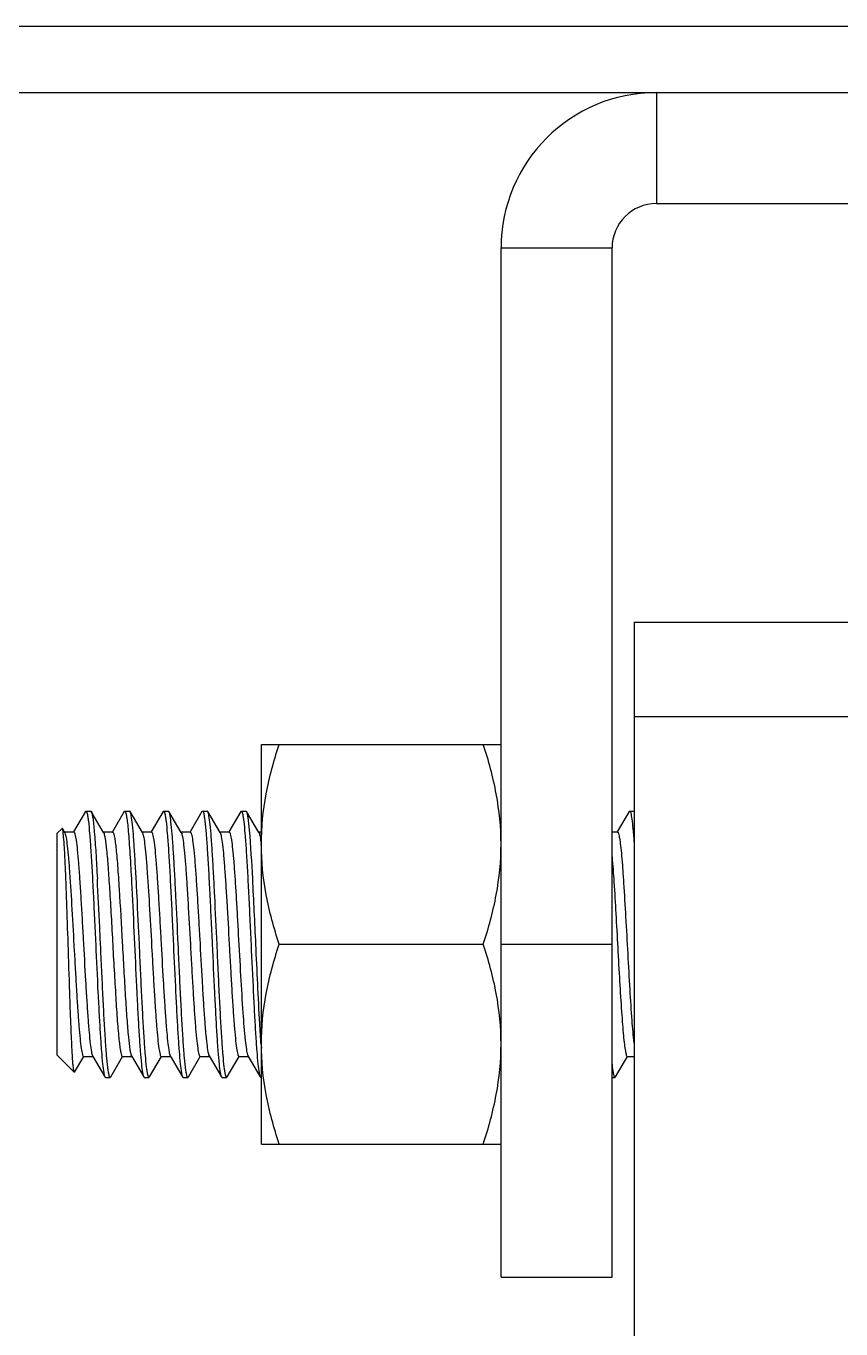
# Model space of a CAD drawing. Extents: x -1396510 to 1250330, y -1892470 to 1623980.
# Drawn here: x -1160622.6 to -1160447.9, y -61603.1 to -61323.8 of the extents above; entities that cross this region are included whole.
import ezdxf

# ---------------------------------------------------------------- set-up
doc = ezdxf.new("R2010")
doc.units = 0
doc.header["$LTSCALE"] = 1000
doc.header["$MEASUREMENT"] = 0
doc.layers.add('BZ', color=2, linetype='Continuous')

msp = doc.modelspace()

# ---------------------------------------------------------------- linework, layer by layer
at = {"linetype": 'Continuous'}
for p, q in [((-1161138.15, -61323.8), (-1159665.38, -61323.8)), ((-1161138.15, -61338.05), (-1159665.38, -61338.05)), ((-1160487.44, -61338.05), (-1160487.44, -61361.85)), ((-1160487.44, -61338.05), (-1160316.09, -61338.05)), ((-1160487.44, -61361.85), (-1160444.08, -61361.85)), ((-1160520.76, -61592.01), (-1160520.76, -61371.37)), ((-1160520.76, -61371.37), (-1160496.96, -61371.37)), ((-1160496.96, -61592.01), (-1160496.96, -61371.37)), ((-1160492.2, -61451.6), (-1160492.2, -61635.05)), ((-1160492.2, -61451.6), (-1160430.32, -61451.6)), ((-1160492.2, -61471.82), (-1160430.32, -61471.82)), ((-1160572.16, -61563.45), (-1160572.16, -61477.79)), ((-1160572.16, -61477.79), (-1160520.76, -61477.79)), ((-1160609.9, -61492.15), (-1160612.45, -61496.55)), ((-1160609.79, -61492.06), (-1160608.75, -61492.06)), ((-1160608.75, -61492.06), (-1160608.65, -61492.15)), ((-1160606.01, -61496.69), (-1160608.65, -61492.15)), ((-1160601.57, -61492.15), (-1160604.12, -61496.55)), ((-1160601.57, -61492.15), (-1160601.46, -61492.06)), ((-1160601.46, -61492.06), (-1160600.42, -61492.06)), ((-1160600.32, -61492.15), (-1160600.42, -61492.06)), ((-1160597.69, -61496.69), (-1160600.32, -61492.15)), ((-1160593.24, -61492.15), (-1160595.79, -61496.55)), ((-1160593.24, -61492.15), (-1160593.13, -61492.06)), ((-1160593.13, -61492.06), (-1160592.09, -61492.06)), ((-1160591.99, -61492.15), (-1160592.09, -61492.06)), ((-1160589.36, -61496.69), (-1160591.99, -61492.15)), ((-1160584.91, -61492.15), (-1160587.46, -61496.55)), ((-1160584.91, -61492.15), (-1160584.8, -61492.06)), ((-1160584.8, -61492.06), (-1160583.76, -61492.06)), ((-1160583.66, -61492.15), (-1160583.76, -61492.06)), ((-1160581.03, -61496.69), (-1160583.66, -61492.15)), ((-1160576.58, -61492.15), (-1160579.13, -61496.55)), ((-1160576.58, -61492.15), (-1160576.47, -61492.06)), ((-1160576.47, -61492.06), (-1160575.43, -61492.06)), ((-1160575.33, -61492.15), (-1160575.43, -61492.06)), ((-1160572.7, -61496.69), (-1160575.33, -61492.15)), ((-1160493.29, -61492.15), (-1160495.84, -61496.55)), ((-1160493.29, -61492.15), (-1160493.18, -61492.06)), ((-1160493.18, -61492.06), (-1160492.2, -61492.06)), ((-1160615.95, -61496.82), (-1160614.93, -61495.79)), ((-1160615.95, -61544.42), (-1160615.95, -61496.82)), ((-1160614.85, -61495.82), (-1160614.93, -61495.79)), ((-1160614.34, -61496.69), (-1160614.85, -61495.82)), ((-1160612.4, -61496.58), (-1160614.41, -61496.58)), ((-1160614.34, -61496.69), (-1160614.31, -61496.76)), ((-1160604.07, -61496.58), (-1160606.08, -61496.58)), ((-1160595.74, -61496.58), (-1160597.75, -61496.58)), ((-1160597.69, -61496.69), (-1160597.65, -61496.77)), ((-1160587.42, -61496.58), (-1160589.42, -61496.58)), ((-1160579.09, -61496.58), (-1160581.09, -61496.58)), ((-1160572.16, -61496.58), (-1160572.76, -61496.58)), ((-1160495.79, -61496.58), (-1160496.96, -61496.58)), ((-1160568.34, -61520.62), (-1160524.58, -61520.62)), ((-1160520.76, -61520.62), (-1160496.96, -61520.62)), ((-1160615.95, -61544.42), (-1160612.29, -61548.08)), ((-1160612.22, -61548.06), (-1160610.26, -61544.68)), ((-1160610.31, -61544.66), (-1160608.3, -61544.66)), ((-1160608.37, -61544.55), (-1160605.73, -61549.08)), ((-1160604.48, -61549.08), (-1160601.93, -61544.68)), ((-1160601.98, -61544.66), (-1160599.97, -61544.66)), ((-1160600.04, -61544.55), (-1160597.41, -61549.08)), ((-1160596.15, -61549.08), (-1160593.6, -61544.68)), ((-1160593.65, -61544.66), (-1160591.64, -61544.66)), ((-1160591.71, -61544.55), (-1160589.08, -61549.08)), ((-1160587.82, -61549.08), (-1160585.27, -61544.68)), ((-1160585.32, -61544.66), (-1160583.31, -61544.66)), ((-1160583.38, -61544.55), (-1160580.75, -61549.08)), ((-1160579.49, -61549.08), (-1160576.94, -61544.68)), ((-1160576.99, -61544.66), (-1160574.98, -61544.66)), ((-1160575.05, -61544.55), (-1160572.42, -61549.08)), ((-1160496.2, -61549.08), (-1160493.65, -61544.68)), ((-1160493.69, -61544.66), (-1160492.2, -61544.66)), ((-1160612.22, -61548.06), (-1160612.29, -61548.08)), ((-1160605.73, -61549.08), (-1160605.63, -61549.18)), ((-1160605.63, -61549.18), (-1160604.59, -61549.18)), ((-1160604.48, -61549.08), (-1160604.59, -61549.18)), ((-1160597.41, -61549.08), (-1160597.3, -61549.18)), ((-1160597.3, -61549.18), (-1160596.26, -61549.18)), ((-1160596.15, -61549.08), (-1160596.26, -61549.18)), ((-1160589.08, -61549.08), (-1160588.97, -61549.18)), ((-1160588.97, -61549.18), (-1160587.93, -61549.18)), ((-1160587.82, -61549.08), (-1160587.93, -61549.18)), ((-1160580.75, -61549.08), (-1160580.64, -61549.18)), ((-1160580.64, -61549.18), (-1160579.6, -61549.18)), ((-1160579.49, -61549.08), (-1160579.6, -61549.18)), ((-1160572.42, -61549.08), (-1160572.31, -61549.18)), ((-1160572.31, -61549.18), (-1160572.16, -61549.18)), ((-1160496.96, -61549.18), (-1160496.3, -61549.18)), ((-1160496.2, -61549.08), (-1160496.3, -61549.18)), ((-1160572.16, -61563.45), (-1160520.76, -61563.45)), ((-1160520.76, -61592.01), (-1160496.96, -61592.01))]:
    msp.add_line(p, q, dxfattribs=at)
for centre, radius, start, end in [((-1160487.44, -61371.37), 33.32, 90, 180), ((-1160487.44, -61371.37), 9.52, 90, 180), ((-1160621.04, -61505.14), 49.2, 6.5856, 7.0558), ((-1160359.17, -61527.1), 213.57, 184.0317, 184.2452)]:
    msp.add_arc(centre, radius, start, end, dxfattribs=at)
for points, knots in [([(-1160572.16, -61499.2), (-1160572.16, -61495.58), (-1160571.43, -61488.29), (-1160569.49, -61481.25), (-1160568.34, -61477.79)], [0, 0, 0, 0, 0.498127, 1, 1, 1, 1]), ([(-1160520.76, -61499.2), (-1160520.76, -61495.58), (-1160521.5, -61488.29), (-1160523.43, -61481.25), (-1160524.58, -61477.79)], [0, 0, 0, 0, 0.498127, 1, 1, 1, 1]), ([(-1160609.9, -61492.15), (-1160609.88, -61492.13), (-1160609.86, -61492.09), (-1160609.81, -61492.06), (-1160609.79, -61492.06)], [0, 0, 0, 0, 0.600347, 1, 1, 1, 1]), ([(-1160609.79, -61492.06), (-1160609.73, -61492.06), (-1160609.61, -61492.29), (-1160609.51, -61492.68), (-1160609.38, -61493.38), (-1160609.2, -61494.79), (-1160608.98, -61497.18), (-1160608.73, -61500.68), (-1160608.47, -61504.95), (-1160608.22, -61509.83), (-1160607.97, -61515.12), (-1160607.8, -61518.76), (-1160607.71, -61520.62)], [0, 0, 0, 0, 0.006583, 0.021596, 0.04574, 0.078937, 0.171322, 0.29539, 0.446449, 0.618734, 0.805649, 1, 1, 1, 1]), ([(-1160608.65, -61492.15), (-1160608.56, -61492.3), (-1160608.45, -61492.78), (-1160608.29, -61493.68), (-1160608.14, -61494.98), (-1160607.91, -61497.46), (-1160607.64, -61501.37), (-1160607.45, -61504.71), (-1160607.35, -61506.57)], [0, 0, 0, 0, 0.035621, 0.099129, 0.190113, 0.307384, 0.613602, 1, 1, 1, 1]), ([(-1160601.46, -61492.06), (-1160601.36, -61492.06), (-1160601.22, -61492.52), (-1160601.08, -61493.16), (-1160600.91, -61494.44), (-1160600.74, -61496.09), (-1160600.57, -61498.2), (-1160600.33, -61501.73), (-1160600.17, -61504.57), (-1160600.06, -61506.57)], [0, 0, 0, 0, 0.02082, 0.072926, 0.15731, 0.272819, 0.417532, 0.58899, 1, 1, 1, 1]), ([(-1160598.34, -61520.62), (-1160598.5, -61517.15), (-1160598.73, -61512.1), (-1160599.07, -61505.65), (-1160599.31, -61501.47), (-1160599.55, -61497.96), (-1160599.77, -61495.22), (-1160600.03, -61493.39), (-1160600.16, -61492.43), (-1160600.32, -61492.15)], [0, 0, 0, 0, 0.364472, 0.530917, 0.679031, 0.803711, 0.900704, 0.96676, 1, 1, 1, 1]), ([(-1160593.13, -61492.06), (-1160593.07, -61492.06), (-1160592.95, -61492.29), (-1160592.85, -61492.68), (-1160592.72, -61493.38), (-1160592.54, -61494.79), (-1160592.32, -61497.18), (-1160592.07, -61500.68), (-1160591.82, -61504.95), (-1160591.56, -61509.83), (-1160591.31, -61515.12), (-1160591.14, -61518.76), (-1160591.05, -61520.62)], [0, 0, 0, 0, 0.0066, 0.021624, 0.045784, 0.078988, 0.171383, 0.295458, 0.446514, 0.618788, 0.805671, 1, 1, 1, 1]), ([(-1160590.01, -61520.62), (-1160590.17, -61517.15), (-1160590.4, -61512.1), (-1160590.74, -61505.65), (-1160590.98, -61501.47), (-1160591.22, -61497.96), (-1160591.44, -61495.22), (-1160591.7, -61493.39), (-1160591.83, -61492.43), (-1160591.99, -61492.15)], [0, 0, 0, 0, 0.36446, 0.530904, 0.679021, 0.80371, 0.900707, 0.96676, 1, 1, 1, 1]), ([(-1160584.8, -61492.06), (-1160584.74, -61492.06), (-1160584.62, -61492.29), (-1160584.52, -61492.68), (-1160584.39, -61493.38), (-1160584.21, -61494.79), (-1160583.99, -61497.18), (-1160583.74, -61500.68), (-1160583.49, -61504.95), (-1160583.23, -61509.83), (-1160582.98, -61515.12), (-1160582.81, -61518.76), (-1160582.72, -61520.62)], [0, 0, 0, 0, 0.006594, 0.021614, 0.045769, 0.07897, 0.171367, 0.29544, 0.446493, 0.618769, 0.805664, 1, 1, 1, 1]), ([(-1160581.68, -61520.62), (-1160581.84, -61517.15), (-1160582.07, -61512.1), (-1160582.41, -61505.65), (-1160582.65, -61501.47), (-1160582.89, -61497.96), (-1160583.11, -61495.22), (-1160583.37, -61493.39), (-1160583.5, -61492.43), (-1160583.66, -61492.15)], [0, 0, 0, 0, 0.364463, 0.530902, 0.679011, 0.803698, 0.9007, 0.966759, 1, 1, 1, 1]), ([(-1160576.47, -61492.06), (-1160576.41, -61492.06), (-1160576.29, -61492.29), (-1160576.19, -61492.68), (-1160576.06, -61493.38), (-1160575.88, -61494.79), (-1160575.66, -61497.18), (-1160575.41, -61500.68), (-1160575.16, -61504.96), (-1160574.9, -61509.83), (-1160574.65, -61515.12), (-1160574.48, -61518.76), (-1160574.39, -61520.62)], [0, 0, 0, 0, 0.006603, 0.021633, 0.045795, 0.079003, 0.171407, 0.295486, 0.44654, 0.6188, 0.805674, 1, 1, 1, 1]), ([(-1160574.71, -61496.16), (-1160574.8, -61495.25), (-1160574.91, -61494.05), (-1160575.14, -61492.73), (-1160575.25, -61492.29), (-1160575.33, -61492.15)], [0, 0, 0, 0, 0.675167, 0.882196, 1, 1, 1, 1]), ([(-1160493.18, -61492.06), (-1160493.13, -61492.06), (-1160493.02, -61492.23), (-1160492.87, -61492.77), (-1160492.67, -61494.03), (-1160492.46, -61496.06), (-1160492.33, -61497.7), (-1160492.26, -61498.64)], [0, 0, 0, 0, 0.023433, 0.074205, 0.266784, 0.578251, 1, 1, 1, 1]), ([(-1160613.61, -61520.62), (-1160613.7, -61517.56), (-1160613.85, -61513.11), (-1160614.06, -61507.43), (-1160614.2, -61503.78), (-1160614.36, -61500.73), (-1160614.49, -61498.37), (-1160614.68, -61496.84), (-1160614.73, -61496.03), (-1160614.85, -61495.82)], [0, 0, 0, 0, 0.3696, 0.537398, 0.686149, 0.810674, 0.90658, 0.970411, 1, 1, 1, 1]), ([(-1160614.31, -61496.76), (-1160614.17, -61497.07), (-1160614.01, -61498), (-1160613.76, -61499.76), (-1160613.53, -61502.28), (-1160613.18, -61506.82), (-1160612.78, -61513.5), (-1160612.39, -61520.6), (-1160612.06, -61526.49), (-1160611.82, -61530.71), (-1160611.57, -61534.56), (-1160611.33, -61537.92), (-1160611.09, -61540.67), (-1160610.86, -61542.69), (-1160610.64, -61543.95), (-1160610.48, -61544.49), (-1160610.36, -61544.66), (-1160610.31, -61544.66)], [0, 0, 0, 0, 0.020893, 0.05836, 0.11127, 0.177808, 0.342025, 0.528042, 0.621091, 0.709765, 0.790926, 0.861712, 0.919633, 0.962682, 0.989453, 0.996584, 1, 1, 1, 1]), ([(-1160612.4, -61496.58), (-1160612.35, -61496.58), (-1160612.23, -61496.75), (-1160612.06, -61497.3), (-1160611.84, -61498.58), (-1160611.61, -61500.63), (-1160611.37, -61503.43), (-1160611.13, -61506.84), (-1160610.88, -61510.75), (-1160610.63, -61515.02), (-1160610.3, -61520.97), (-1160609.98, -61526.86), (-1160609.64, -61532.49), (-1160609.4, -61536.17), (-1160609.15, -61539.28), (-1160608.92, -61541.74), (-1160608.67, -61543.4), (-1160608.52, -61544.29), (-1160608.37, -61544.55)], [0, 0, 0, 0, 0.003454, 0.010694, 0.037891, 0.081614, 0.140406, 0.212191, 0.294398, 0.384074, 0.47799, 0.664972, 0.751304, 0.82865, 0.894235, 0.945722, 0.981321, 1, 1, 1, 1]), ([(-1160606.01, -61496.69), (-1160605.94, -61496.83), (-1160605.82, -61497.24), (-1160605.58, -61498.49), (-1160605.33, -61500.84), (-1160605.02, -61504.47), (-1160604.84, -61507.25), (-1160604.74, -61508.8)], [0, 0, 0, 0, 0.038874, 0.104591, 0.314253, 0.618407, 1, 1, 1, 1]), ([(-1160604.07, -61496.58), (-1160603.98, -61496.58), (-1160603.83, -61496.95), (-1160603.69, -61497.52), (-1160603.52, -61498.58), (-1160603.36, -61499.97), (-1160603.18, -61501.75), (-1160602.94, -61504.72), (-1160602.78, -61507.11), (-1160602.67, -61508.8)], [0, 0, 0, 0, 0.022094, 0.074573, 0.159008, 0.274402, 0.418843, 0.589945, 1, 1, 1, 1]), ([(-1160597.65, -61496.77), (-1160597.51, -61497.08), (-1160597.35, -61498.02), (-1160597.1, -61499.79), (-1160596.87, -61502.31), (-1160596.52, -61506.85), (-1160596.12, -61513.53), (-1160595.73, -61520.63), (-1160595.4, -61526.52), (-1160595.16, -61530.73), (-1160594.91, -61534.58), (-1160594.67, -61537.93), (-1160594.43, -61540.68), (-1160594.2, -61542.7), (-1160593.98, -61543.95), (-1160593.82, -61544.49), (-1160593.7, -61544.66), (-1160593.65, -61544.66)], [0, 0, 0, 0, 0.02111, 0.058758, 0.111806, 0.178436, 0.342705, 0.528627, 0.621592, 0.710167, 0.791227, 0.861916, 0.919753, 0.962737, 0.989468, 0.996586, 1, 1, 1, 1]), ([(-1160595.74, -61496.58), (-1160595.69, -61496.58), (-1160595.57, -61496.75), (-1160595.4, -61497.3), (-1160595.18, -61498.58), (-1160594.95, -61500.63), (-1160594.71, -61503.43), (-1160594.47, -61506.84), (-1160594.22, -61510.75), (-1160593.97, -61515.02), (-1160593.64, -61520.97), (-1160593.32, -61526.86), (-1160592.98, -61532.49), (-1160592.74, -61536.17), (-1160592.49, -61539.28), (-1160592.26, -61541.74), (-1160592.01, -61543.4), (-1160591.86, -61544.29), (-1160591.71, -61544.55)], [0, 0, 0, 0, 0.003454, 0.010693, 0.037889, 0.081612, 0.140405, 0.212191, 0.2944, 0.384076, 0.47799, 0.664973, 0.751306, 0.828653, 0.894238, 0.945724, 0.981321, 1, 1, 1, 1]), ([(-1160589.36, -61496.69), (-1160589.21, -61496.95), (-1160589.05, -61497.83), (-1160588.8, -61499.5), (-1160588.57, -61501.95), (-1160588.32, -61505.07), (-1160588.08, -61508.74), (-1160587.74, -61514.37), (-1160587.42, -61520.27), (-1160587.09, -61526.22), (-1160586.84, -61530.48), (-1160586.6, -61534.4), (-1160586.35, -61537.8), (-1160586.11, -61540.6), (-1160585.88, -61542.66), (-1160585.66, -61543.93), (-1160585.49, -61544.48), (-1160585.37, -61544.66), (-1160585.32, -61544.66)], [0, 0, 0, 0, 0.018679, 0.054277, 0.105763, 0.171349, 0.248695, 0.335028, 0.52201, 0.615925, 0.705601, 0.78781, 0.859595, 0.918387, 0.96211, 0.989306, 0.996547, 1, 1, 1, 1]), ([(-1160587.42, -61496.58), (-1160587.36, -61496.58), (-1160587.24, -61496.75), (-1160587.07, -61497.3), (-1160586.85, -61498.58), (-1160586.63, -61500.63), (-1160586.38, -61503.43), (-1160586.14, -61506.84), (-1160585.89, -61510.75), (-1160585.64, -61515.02), (-1160585.31, -61520.97), (-1160584.99, -61526.86), (-1160584.65, -61532.49), (-1160584.41, -61536.17), (-1160584.16, -61539.28), (-1160583.93, -61541.74), (-1160583.68, -61543.4), (-1160583.53, -61544.29), (-1160583.38, -61544.55)], [0, 0, 0, 0, 0.003455, 0.010694, 0.037891, 0.081614, 0.140407, 0.212191, 0.294399, 0.384074, 0.47799, 0.664972, 0.751304, 0.82865, 0.894234, 0.945721, 0.98132, 1, 1, 1, 1]), ([(-1160581.03, -61496.69), (-1160580.88, -61496.95), (-1160580.72, -61497.83), (-1160580.47, -61499.5), (-1160580.24, -61501.95), (-1160580, -61505.07), (-1160579.75, -61508.74), (-1160579.41, -61514.37), (-1160579.09, -61520.27), (-1160578.76, -61526.22), (-1160578.51, -61530.48), (-1160578.27, -61534.4), (-1160578.02, -61537.8), (-1160577.78, -61540.6), (-1160577.55, -61542.66), (-1160577.33, -61543.93), (-1160577.16, -61544.48), (-1160577.04, -61544.66), (-1160576.99, -61544.66)], [0, 0, 0, 0, 0.018679, 0.054277, 0.105762, 0.171346, 0.248693, 0.335026, 0.522009, 0.615924, 0.705599, 0.787807, 0.859593, 0.918387, 0.962111, 0.989308, 0.996544, 1, 1, 1, 1]), ([(-1160579.09, -61496.58), (-1160579.03, -61496.58), (-1160578.91, -61496.74), (-1160578.75, -61497.27), (-1160578.54, -61498.48), (-1160578.31, -61500.44), (-1160578.08, -61503.12), (-1160577.84, -61506.39), (-1160577.6, -61510.15), (-1160577.36, -61514.27), (-1160577.03, -61520.07), (-1160576.65, -61527.11), (-1160576.19, -61534.66), (-1160575.81, -61539.91), (-1160575.44, -61542.9), (-1160575.27, -61543.94), (-1160575.15, -61544.31)], [0, 0, 0, 0, 0.003355, 0.010303, 0.036372, 0.078307, 0.134788, 0.203918, 0.283344, 0.37035, 0.461954, 0.646337, 0.811415, 0.934785, 0.975365, 1, 1, 1, 1]), ([(-1160573.35, -61520.62), (-1160573.57, -61515.94), (-1160573.96, -61507.78), (-1160574.4, -61499.62), (-1160574.71, -61496.16)], [0, 0, 0, 0, 0.574041, 1, 1, 1, 1]), ([(-1160572.7, -61496.69), (-1160572.55, -61496.94), (-1160572.41, -61497.76), (-1160572.28, -61498.56), (-1160572.21, -61499.09)], [0, 0, 0, 0, 0.34613, 1, 1, 1, 1]), ([(-1160495.79, -61496.58), (-1160495.66, -61496.58), (-1160495.49, -61497.19), (-1160495.31, -61498.03), (-1160495.1, -61499.7), (-1160494.89, -61501.83), (-1160494.68, -61504.51), (-1160494.38, -61508.88), (-1160494.02, -61514.98), (-1160493.6, -61522.59), (-1160493.19, -61530), (-1160492.78, -61536.38), (-1160492.47, -61540.2), (-1160492.28, -61541.81)], [0, 0, 0, 0, 0.008705, 0.03076, 0.066303, 0.114489, 0.174044, 0.243362, 0.403545, 0.577701, 0.746959, 0.892979, 1, 1, 1, 1]), ([(-1160568.34, -61520.62), (-1160569.49, -61517.15), (-1160571.43, -61510.12), (-1160572.16, -61502.83), (-1160572.16, -61499.2)], [0, 0, 0, 0, 0.501873, 1, 1, 1, 1]), ([(-1160524.58, -61520.62), (-1160523.43, -61517.15), (-1160521.5, -61510.12), (-1160520.76, -61502.83), (-1160520.76, -61499.2)], [0, 0, 0, 0, 0.501873, 1, 1, 1, 1]), ([(-1160496.96, -61501.88), (-1160496.8, -61503.7), (-1160496.51, -61507.75), (-1160496.13, -61514.24), (-1160495.74, -61521.33), (-1160495.35, -61528.35), (-1160495.01, -61533.86), (-1160494.73, -61537.73), (-1160494.53, -61540.09), (-1160494.34, -61541.95), (-1160494.14, -61543.4), (-1160493.97, -61544.13), (-1160493.81, -61544.66), (-1160493.69, -61544.66)], [0, 0, 0, 0, 0.127151, 0.283355, 0.453969, 0.622983, 0.774537, 0.839225, 0.894435, 0.938886, 0.971571, 0.991847, 1, 1, 1, 1]), ([(-1160606.67, -61520.62), (-1160606.73, -61519.4), (-1160606.94, -61514.72), (-1160607.17, -61510.03), (-1160607.35, -61506.57)], [0, 0, 0, 0, 0.260591, 1, 1, 1, 1]), ([(-1160600.06, -61506.57), (-1160600, -61507.67), (-1160599.76, -61512.35), (-1160599.55, -61517.04), (-1160599.38, -61520.62)], [0, 0, 0, 0, 0.235201, 1, 1, 1, 1]), ([(-1160604.74, -61508.8), (-1160604.62, -61510.73), (-1160604.38, -61514.72), (-1160604.05, -61520.78), (-1160603.72, -61526.83), (-1160603.38, -61532.46), (-1160603.1, -61536.72), (-1160602.86, -61539.62), (-1160602.68, -61541.35), (-1160602.52, -61542.71), (-1160602.35, -61543.75), (-1160602.22, -61544.3), (-1160602.07, -61544.66), (-1160601.98, -61544.66)], [0, 0, 0, 0, 0.161009, 0.33328, 0.50525, 0.665324, 0.802738, 0.859991, 0.90829, 0.946845, 0.975049, 0.992588, 1, 1, 1, 1]), ([(-1160602.67, -61508.8), (-1160602.43, -61512.6), (-1160602.11, -61518.38), (-1160601.69, -61526.03), (-1160601.37, -61531.5), (-1160601.06, -61536.31), (-1160600.75, -61540.15), (-1160600.49, -61542.64), (-1160600.24, -61543.96), (-1160600.12, -61544.4), (-1160600.04, -61544.55)], [0, 0, 0, 0, 0.318814, 0.484317, 0.640354, 0.777365, 0.886976, 0.962559, 0.986162, 1, 1, 1, 1]), ([(-1160612.29, -61548.08), (-1160612.34, -61548.03), (-1160612.38, -61547.79), (-1160612.47, -61547.35), (-1160612.54, -61546.63), (-1160612.66, -61545.23), (-1160612.79, -61542.91), (-1160612.95, -61539.53), (-1160613.11, -61535.44), (-1160613.34, -61529.06), (-1160613.5, -61524.06), (-1160613.61, -61520.62)], [0, 0, 0, 0, 0.008055, 0.024934, 0.050728, 0.085258, 0.179339, 0.303876, 0.454308, 0.624977, 1, 1, 1, 1]), ([(-1160607.71, -61520.62), (-1160607.55, -61524.08), (-1160607.32, -61529.13), (-1160606.98, -61535.59), (-1160606.75, -61539.77), (-1160606.5, -61543.27), (-1160606.28, -61546.02), (-1160606.03, -61547.84), (-1160605.89, -61548.81), (-1160605.73, -61549.08)], [0, 0, 0, 0, 0.364465, 0.530911, 0.679028, 0.803713, 0.900705, 0.966759, 1, 1, 1, 1]), ([(-1160604.59, -61549.18), (-1160604.65, -61549.18), (-1160604.77, -61548.94), (-1160604.87, -61548.56), (-1160605, -61547.86), (-1160605.18, -61546.45), (-1160605.4, -61544.06), (-1160605.65, -61540.56), (-1160605.91, -61536.28), (-1160606.16, -61531.41), (-1160606.41, -61526.12), (-1160606.58, -61522.48), (-1160606.67, -61520.62)], [0, 0, 0, 0, 0.006603, 0.021632, 0.045795, 0.079003, 0.171409, 0.295489, 0.446541, 0.6188, 0.805675, 1, 1, 1, 1]), ([(-1160599.38, -61520.62), (-1160599.22, -61524.08), (-1160598.99, -61529.13), (-1160598.65, -61535.59), (-1160598.42, -61539.77), (-1160598.17, -61543.27), (-1160597.96, -61546.02), (-1160597.7, -61547.84), (-1160597.56, -61548.81), (-1160597.41, -61549.08)], [0, 0, 0, 0, 0.364464, 0.530901, 0.679016, 0.803706, 0.900705, 0.96676, 1, 1, 1, 1]), ([(-1160596.26, -61549.18), (-1160596.32, -61549.18), (-1160596.44, -61548.94), (-1160596.54, -61548.56), (-1160596.67, -61547.86), (-1160596.85, -61546.45), (-1160597.07, -61544.06), (-1160597.32, -61540.56), (-1160597.58, -61536.28), (-1160597.83, -61531.41), (-1160598.08, -61526.12), (-1160598.25, -61522.48), (-1160598.34, -61520.62)], [0, 0, 0, 0, 0.0066, 0.021624, 0.045784, 0.078987, 0.171381, 0.295454, 0.446509, 0.618783, 0.805671, 1, 1, 1, 1]), ([(-1160591.05, -61520.62), (-1160590.89, -61524.08), (-1160590.66, -61529.13), (-1160590.32, -61535.59), (-1160590.09, -61539.77), (-1160589.84, -61543.27), (-1160589.63, -61546.02), (-1160589.37, -61547.84), (-1160589.23, -61548.81), (-1160589.08, -61549.08)], [0, 0, 0, 0, 0.364465, 0.530909, 0.679021, 0.803705, 0.900702, 0.96676, 1, 1, 1, 1]), ([(-1160587.93, -61549.18), (-1160587.99, -61549.18), (-1160588.11, -61548.94), (-1160588.21, -61548.56), (-1160588.34, -61547.86), (-1160588.52, -61546.45), (-1160588.75, -61544.06), (-1160588.99, -61540.56), (-1160589.25, -61536.28), (-1160589.5, -61531.41), (-1160589.76, -61526.12), (-1160589.92, -61522.48), (-1160590.01, -61520.62)], [0, 0, 0, 0, 0.006595, 0.021615, 0.045772, 0.078974, 0.171372, 0.295447, 0.446498, 0.618771, 0.805664, 1, 1, 1, 1]), ([(-1160582.72, -61520.62), (-1160582.56, -61524.08), (-1160582.33, -61529.13), (-1160581.99, -61535.59), (-1160581.76, -61539.77), (-1160581.51, -61543.27), (-1160581.3, -61546.02), (-1160581.04, -61547.84), (-1160580.9, -61548.81), (-1160580.75, -61549.08)], [0, 0, 0, 0, 0.364462, 0.530907, 0.679025, 0.803712, 0.900706, 0.96676, 1, 1, 1, 1]), ([(-1160579.6, -61549.18), (-1160579.66, -61549.18), (-1160579.78, -61548.94), (-1160579.88, -61548.56), (-1160580.01, -61547.86), (-1160580.19, -61546.45), (-1160580.42, -61544.06), (-1160580.66, -61540.56), (-1160580.92, -61536.28), (-1160581.17, -61531.41), (-1160581.43, -61526.12), (-1160581.59, -61522.48), (-1160581.68, -61520.62)], [0, 0, 0, 0, 0.006604, 0.021634, 0.045797, 0.079005, 0.171409, 0.295489, 0.446542, 0.618804, 0.805676, 1, 1, 1, 1]), ([(-1160574.39, -61520.62), (-1160574.23, -61524.08), (-1160574, -61529.13), (-1160573.66, -61535.59), (-1160573.43, -61539.77), (-1160573.18, -61543.27), (-1160572.97, -61546.02), (-1160572.71, -61547.84), (-1160572.58, -61548.81), (-1160572.42, -61549.08)], [0, 0, 0, 0, 0.364464, 0.530901, 0.679012, 0.803701, 0.900702, 0.966759, 1, 1, 1, 1]), ([(-1160572.22, -61542.12), (-1160572.33, -61540.63), (-1160572.77, -61533.47), (-1160573.09, -61526.3), (-1160573.35, -61520.62)], [0, 0, 0, 0, 0.207613, 1, 1, 1, 1]), ([(-1160572.16, -61542.03), (-1160572.16, -61538.41), (-1160571.43, -61531.12), (-1160569.49, -61524.08), (-1160568.34, -61520.62)], [0, 0, 0, 0, 0.498127, 1, 1, 1, 1]), ([(-1160520.76, -61542.03), (-1160520.76, -61538.41), (-1160521.5, -61531.12), (-1160523.43, -61524.08), (-1160524.58, -61520.62)], [0, 0, 0, 0, 0.498127, 1, 1, 1, 1]), ([(-1160568.34, -61563.45), (-1160569.49, -61559.98), (-1160571.43, -61552.94), (-1160572.16, -61545.66), (-1160572.16, -61542.03)], [0, 0, 0, 0, 0.501873, 1, 1, 1, 1]), ([(-1160524.58, -61563.45), (-1160523.43, -61559.98), (-1160521.5, -61552.94), (-1160520.76, -61545.66), (-1160520.76, -61542.03)], [0, 0, 0, 0, 0.501873, 1, 1, 1, 1]), ([(-1160496.3, -61549.18), (-1160496.39, -61549.18), (-1160496.53, -61548.78), (-1160496.66, -61548.2), (-1160496.82, -61547.08), (-1160496.91, -61546.24), (-1160496.96, -61545.74)], [0, 0, 0, 0, 0.077503, 0.268204, 0.576824, 1, 1, 1, 1])]:
    msp.add_open_spline(points, degree=3, knots=knots, dxfattribs=at)
msp.add_open_spline([(-1160575.15, -61544.31), (-1160575.12, -61544.39), (-1160575.09, -61544.47), (-1160575.05, -61544.55)], degree=3, dxfattribs=at)
at = {"layer": 'BZ'}
msp.add_line((-1163240.98, -61338.05), (-1153705.59, -61338.05), dxfattribs=at)

doc.saveas('drawing.dxf')
